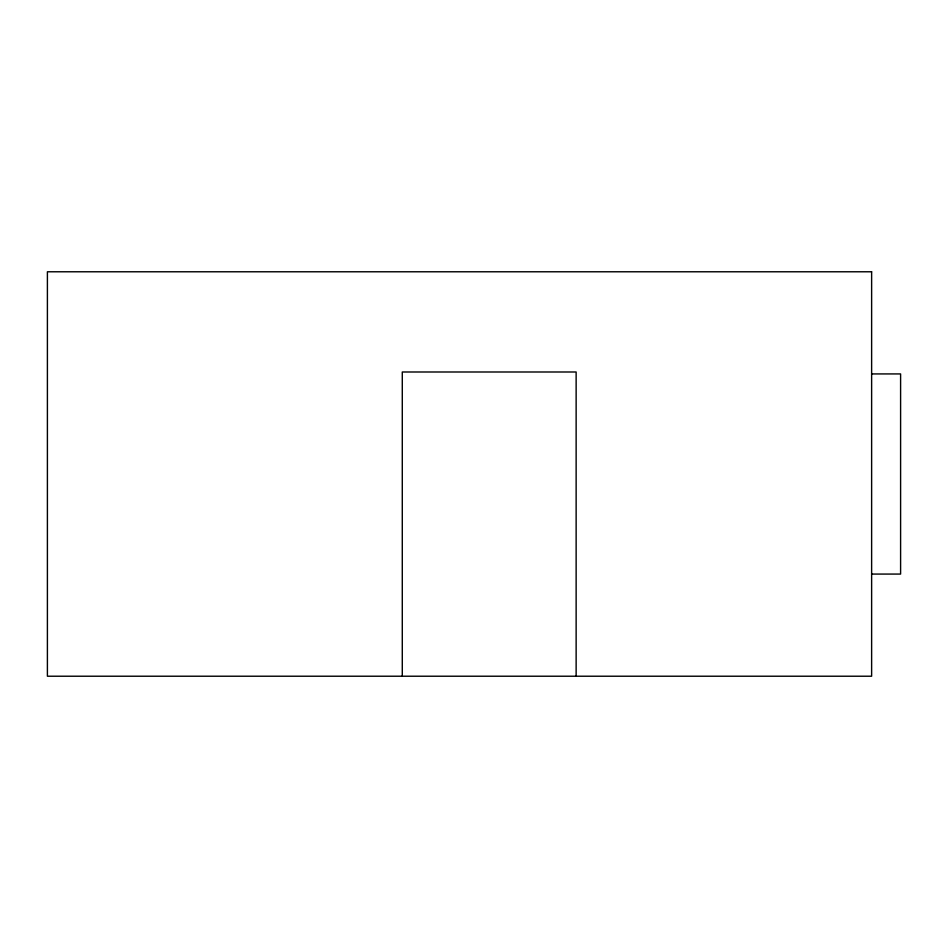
<?xml version="1.0" encoding="UTF-8"?>
<svg xmlns="http://www.w3.org/2000/svg" width="948" height="948" viewBox="0 0 948 948"><rect width="100%" height="100%" fill="white"/><g stroke="black" fill="none" stroke-linecap="round" stroke-linejoin="round"><path stroke-width="1.42" d="M871.627 373.927L900.6 373.927L900.6 574.073L871.627 574.073M576.135 676.22L576.135 371.995L402.284 371.995L402.284 676.22M871.627 271.78L47.4 271.78L47.4 676.22L871.627 676.22L871.627 271.78"/></g></svg>
